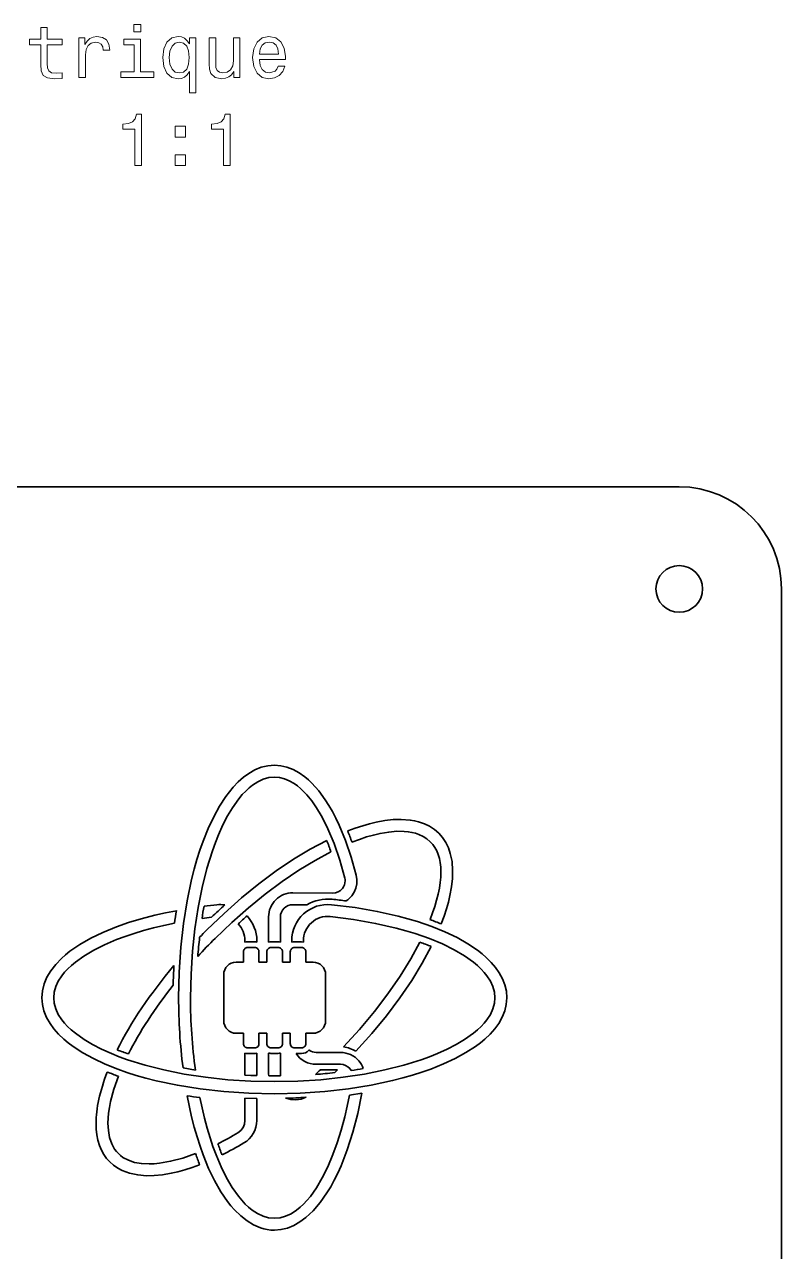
# Model space of a CAD drawing. Extents: x 342 to 941, y 168 to 756.
# Drawn here: x 853.9 to 905.8, y 403.1 to 487.2 of the extents above; entities that cross this region are included whole.
import ezdxf

# ---------------------------------------------------------------- set-up
doc = ezdxf.new("R2010")
doc.units = 0

msp = doc.modelspace()

# ---------------------------------------------------------------- linework, layer by layer
at = {"color": 7, "lineweight": 35}
for p, q in [((842.78, 455.5), (898.779, 455.5)), ((842.78, 455.5), (898.779, 455.5)), ((905.779, 448.5), (905.779, 392.5))]:
    msp.add_line(p, q, dxfattribs=at)
at = {"color": 7, "lineweight": 35, "ltscale": 0.068526}
msp.add_line((875.048, 427.66), (872.307, 427.681), dxfattribs=at)
at = {"color": 7, "lineweight": 35, "ltscale": 0.023973}
msp.add_line((872.307, 426.868), (873.265, 426.857), dxfattribs=at)
at = {"color": 7, "lineweight": 35, "ltscale": 0.016288}
msp.add_line((866.095, 425.93), (866.741, 426.013), dxfattribs=at)
at = {"color": 7, "lineweight": 35, "ltscale": 0.043251}
for p, q in [((870.65, 426.034), (870.65, 424.304)), ((871.462, 424.304), (871.462, 426.034))]:
    msp.add_line(p, q, dxfattribs=at)
at = {"color": 7, "lineweight": 35, "ltscale": 0.011985}
for p, q in [((868.93, 423.647), (868.93, 423.168)), ((869.993, 423.168), (869.993, 423.647)), ((870.535, 423.647), (870.535, 423.168)), ((871.598, 423.168), (871.598, 423.647)), ((872.14, 423.647), (872.14, 423.168)), ((873.203, 423.168), (873.203, 423.647)), ((868.93, 417.832), (868.93, 417.353)), ((869.993, 417.353), (869.993, 417.832)), ((870.535, 417.832), (870.535, 417.353)), ((871.598, 417.353), (871.598, 417.832)), ((872.14, 417.832), (872.14, 417.353)), ((873.203, 417.353), (873.203, 417.832))]:
    msp.add_line(p, q, dxfattribs=at)
at = {"color": 7, "lineweight": 35, "ltscale": 0.002345}
for p, q in [((869.034, 424.408), (869.034, 424.314)), ((869.847, 424.314), (869.847, 424.408))]:
    msp.add_line(p, q, dxfattribs=at)
at = {"color": 7, "lineweight": 35, "ltscale": 0.011986}
for p, q in [((869.201, 424.335), (869.68, 424.335)), ((869.68, 416.675), (869.201, 416.675))]:
    msp.add_line(p, q, dxfattribs=at)
at = {"color": 7, "lineweight": 35, "ltscale": 0.005994}
for p, q in [((869.461, 423.939), (869.222, 423.939)), ((871.066, 423.939), (870.827, 423.939)), ((872.671, 423.939), (872.432, 423.939)), ((869.222, 417.061), (869.461, 417.061)), ((870.827, 417.061), (871.066, 417.061)), ((872.432, 417.061), (872.671, 417.061))]:
    msp.add_line(p, q, dxfattribs=at)
at = {"color": 7, "lineweight": 35, "ltscale": 0.005992}
for p, q in [((869.701, 423.939), (869.461, 423.939)), ((871.306, 423.939), (871.066, 423.939)), ((872.911, 423.939), (872.671, 423.939)), ((869.461, 417.061), (869.701, 417.061)), ((871.066, 417.061), (871.306, 417.061)), ((872.671, 417.061), (872.911, 417.061))]:
    msp.add_line(p, q, dxfattribs=at)
at = {"color": 7, "lineweight": 35, "ltscale": 0.011984}
for p, q in [((870.816, 424.325), (871.296, 424.325)), ((872.421, 424.325), (872.901, 424.325)), ((871.296, 416.686), (870.816, 416.686))]:
    msp.add_line(p, q, dxfattribs=at)
at = {"color": 7, "lineweight": 35, "ltscale": 0.002605}
msp.add_line((872.234, 424.398), (872.234, 424.294), dxfattribs=at)
at = {"color": 7, "lineweight": 35, "ltscale": 0.003397}
msp.add_line((872.901, 424.325), (873.036, 424.314), dxfattribs=at)
at = {"color": 7, "lineweight": 35, "ltscale": 0.002084}
msp.add_line((873.036, 424.314), (873.036, 424.398), dxfattribs=at)
at = {"color": 7, "lineweight": 35, "ltscale": 0.012506}
for p, q in [((868.93, 422.939), (868.43, 422.939)), ((873.703, 422.939), (873.203, 422.939)), ((868.43, 418.061), (868.93, 418.061)), ((873.203, 418.061), (873.703, 418.061))]:
    msp.add_line(p, q, dxfattribs=at)
at = {"color": 7, "lineweight": 35, "ltscale": 0.005733}
for p, q in [((868.93, 423.168), (868.93, 422.939)), ((869.993, 422.939), (869.993, 423.168)), ((870.535, 423.168), (870.535, 422.939)), ((871.598, 422.939), (871.598, 423.168)), ((872.14, 423.168), (872.14, 422.939)), ((873.203, 422.939), (873.203, 423.168)), ((868.93, 418.061), (868.93, 417.832)), ((869.993, 417.832), (869.993, 418.061)), ((870.535, 418.061), (870.535, 417.832)), ((871.598, 417.832), (871.598, 418.061)), ((872.14, 418.061), (872.14, 417.832)), ((873.203, 417.832), (873.203, 418.061))]:
    msp.add_line(p, q, dxfattribs=at)
at = {"color": 7, "lineweight": 35, "ltscale": 0.013548}
for p, q in [((870.535, 422.939), (869.993, 422.939)), ((872.14, 422.939), (871.598, 422.939)), ((869.993, 418.061), (870.535, 418.061)), ((871.598, 418.061), (872.14, 418.061))]:
    msp.add_line(p, q, dxfattribs=at)
at = {"color": 7, "lineweight": 35, "ltscale": 0.079207}
for p, q in [((867.575, 422.084), (867.575, 418.916)), ((874.558, 418.916), (874.558, 422.084))]:
    msp.add_line(p, q, dxfattribs=at)
at = {"color": 7, "lineweight": 35, "ltscale": 0.037519}
msp.add_line((869.034, 416.696), (869.034, 415.195), dxfattribs=at)
at = {"color": 7, "lineweight": 35, "ltscale": 0.038561}
msp.add_line((869.847, 415.164), (869.847, 416.706), dxfattribs=at)
at = {"color": 7, "lineweight": 35, "ltscale": 0.035435}
for p, q in [((870.65, 416.706), (870.65, 415.289)), ((871.462, 415.289), (871.462, 416.706))]:
    msp.add_line(p, q, dxfattribs=at)
at = {"color": 7, "lineweight": 35, "ltscale": 0.00938}
msp.add_line((872.911, 416.675), (872.536, 416.675), dxfattribs=at)
at = {"color": 7, "lineweight": 35, "ltscale": 0.041689}
for p, q in [((875.579, 416.748), (873.912, 416.748)), ((873.912, 415.935), (875.579, 415.935))]:
    msp.add_line(p, q, dxfattribs=at)
at = {"color": 7, "lineweight": 35, "ltscale": 0.021417}
msp.add_line((864.792, 415.685), (865.637, 415.539), dxfattribs=at)
at = {"color": 7, "lineweight": 35, "ltscale": 0.003657}
msp.add_line((870.65, 415.289), (870.66, 415.143), dxfattribs=at)
at = {"color": 7, "lineweight": 35, "ltscale": 0.029443}
msp.add_line((875.381, 415.56), (874.203, 415.56), dxfattribs=at)
at = {"color": 7, "lineweight": 35, "ltscale": 0.00682}
msp.add_line((875.183, 415.372), (875.381, 415.56), dxfattribs=at)
at = {"color": 7, "lineweight": 35, "ltscale": 0.020323}
msp.add_line((870.66, 415.143), (871.473, 415.143), dxfattribs=at)
at = {"color": 7, "lineweight": 35, "ltscale": 0.038301}
msp.add_line((869.024, 413.622), (869.024, 412.089), dxfattribs=at)
at = {"color": 7, "lineweight": 35, "ltscale": 0.02033}
msp.add_line((869.837, 413.601), (869.024, 413.622), dxfattribs=at)
at = {"color": 7, "lineweight": 35, "ltscale": 0.03778}
msp.add_line((869.837, 412.089), (869.837, 413.601), dxfattribs=at)
at = {"color": 7, "lineweight": 35, "ltscale": 0.021674}
msp.add_line((877.049, 413.965), (876.194, 413.82), dxfattribs=at)
at = {"color": 7, "lineweight": 13}
for points in [[(855.05, 485.783), (855.05, 484.426), (855.081, 483.988), (855.222, 483.685), (855.504, 483.509), (855.983, 483.448), (856.508, 483.473), (856.508, 483.857), (856.125, 483.826), (855.776, 483.867), (855.59, 483.993), (855.509, 484.205), (855.494, 484.502), (855.494, 485.783), (856.508, 485.783), (856.508, 486.161), (855.494, 486.161), (855.494, 486.953), (855.05, 486.953), (855.05, 486.161), (854.284, 486.161), (854.284, 485.783)], [(861.899, 487.165), (861.43, 487.165), (861.43, 486.661), (861.899, 486.661)], [(857.658, 483.544), (858.101, 483.544), (858.101, 485.092), (858.147, 485.465), (858.283, 485.733), (858.505, 485.894), (858.802, 485.949), (859.024, 485.914), (859.191, 485.813), (859.292, 485.642), (859.327, 485.41), (859.776, 485.41), (859.715, 485.818), (859.549, 486.111), (859.271, 486.287), (858.893, 486.348), (858.636, 486.308), (858.414, 486.207), (858.217, 486.035), (858.061, 485.803), (858.061, 486.252), (857.658, 486.252)], [(861.884, 483.917), (861.884, 486.161), (860.744, 486.161), (860.744, 485.783), (861.44, 485.783), (861.44, 483.917), (860.532, 483.917), (860.532, 483.544), (862.802, 483.544), (862.802, 483.917)], [(865.228, 485.833), (865.071, 486.06), (864.895, 486.222), (864.688, 486.313), (864.451, 486.348), (864.022, 486.247), (863.689, 485.965), (863.472, 485.511), (863.397, 484.901), (863.472, 484.285), (863.689, 483.831), (864.022, 483.544), (864.451, 483.448), (864.688, 483.478), (864.89, 483.564), (865.066, 483.72), (865.228, 483.957), (865.228, 482.495), (865.671, 482.495), (865.671, 486.252), (865.228, 486.252)], [(863.851, 484.901), (863.896, 485.349), (864.037, 485.677), (864.249, 485.879), (864.526, 485.949), (864.819, 485.879), (865.041, 485.682), (865.172, 485.354), (865.222, 484.901), (865.172, 484.442), (865.041, 484.114), (864.819, 483.912), (864.526, 483.846), (864.249, 483.912), (864.037, 484.114), (863.896, 484.447)], [(868.687, 486.252), (868.243, 486.252), (868.243, 484.689), (868.193, 484.326), (868.047, 484.063), (867.82, 483.902), (867.522, 483.852), (867.285, 483.892), (867.134, 484.013), (867.048, 484.22), (867.028, 484.512), (867.028, 486.252), (866.584, 486.252), (866.584, 484.472), (866.599, 484.114), (866.695, 483.816), (866.988, 483.544), (867.457, 483.448), (867.709, 483.483), (867.926, 483.574), (868.112, 483.73), (868.264, 483.957), (868.264, 483.544), (868.687, 483.544)], [(870.024, 484.769), (871.799, 484.769), (871.804, 484.976), (871.723, 485.556), (871.501, 485.99), (871.148, 486.252), (870.679, 486.348), (870.22, 486.247), (869.867, 485.965), (869.64, 485.506), (869.56, 484.901), (869.635, 484.28), (869.862, 483.826), (870.21, 483.544), (870.664, 483.448), (871.057, 483.514), (871.38, 483.685), (871.617, 483.957), (871.753, 484.321), (871.315, 484.321), (871.224, 484.119), (871.093, 483.968), (870.72, 483.846), (870.432, 483.902), (870.215, 484.078), (870.074, 484.366), (870.024, 484.754)], [(870.024, 485.143), (870.079, 485.491), (870.215, 485.748), (870.422, 485.904), (870.694, 485.96), (870.962, 485.904), (871.168, 485.748), (871.295, 485.491), (871.34, 485.143)], [(861.48, 477.497), (861.939, 477.497), (861.939, 481.022), (861.596, 481.022), (861.506, 480.715), (861.324, 480.508), (861.047, 480.387), (860.663, 480.346), (860.663, 479.988), (861.48, 479.988)], [(867.552, 477.497), (868.011, 477.497), (868.011, 481.022), (867.668, 481.022), (867.578, 480.715), (867.396, 480.508), (867.119, 480.387), (866.735, 480.346), (866.735, 479.988), (867.552, 479.988)], [(864.259, 479.454), (864.955, 479.454), (864.955, 480.205), (864.259, 480.205)], [(864.259, 477.497), (864.955, 477.497), (864.955, 478.248), (864.259, 478.248)]]:
    msp.add_lwpolyline(points, close=True, dxfattribs=at)
at = {"color": 7, "lineweight": 35}
for points in [[(871.056, 436.425), (870.6, 436.389), (870.154, 436.282), (869.718, 436.107), (869.292, 435.865), (868.924, 435.597), (868.566, 435.279), (868.218, 434.914), (867.965, 434.61), (867.719, 434.281), (867.292, 433.627), (866.89, 432.897), (866.513, 432.094), (866.163, 431.224), (865.947, 430.611), (865.744, 429.97), (865.552, 429.297), (865.375, 428.598), (865.066, 427.136), (864.82, 425.586), (864.639, 423.957), (864.528, 422.259), (864.49, 420.5)], [(876.653, 428.89), (876.307, 430.129), (875.919, 431.27), (875.492, 432.308), (875.26, 432.798), (875.019, 433.26), (874.781, 433.674), (874.535, 434.06), (874.087, 434.672), (873.62, 435.197), (873.379, 435.426), (873.135, 435.632), (872.735, 435.914), (872.327, 436.135), (871.91, 436.295), (871.486, 436.392), (871.056, 436.425)], [(865.303, 420.5), (865.338, 422.12), (865.439, 423.695), (865.602, 425.217), (865.825, 426.675), (866.102, 428.059), (866.431, 429.358), (866.806, 430.564), (867.011, 431.128), (867.226, 431.665), (867.528, 432.336), (867.846, 432.954), (868.18, 433.514), (868.616, 434.131), (868.847, 434.408), (869.082, 434.658), (869.313, 434.872), (869.548, 435.061), (869.914, 435.298), (870.288, 435.471), (870.669, 435.576), (871.056, 435.612)], [(871.056, 435.612), (871.397, 435.583), (871.735, 435.499), (872.071, 435.36), (872.403, 435.169), (872.621, 435.012), (872.837, 434.832), (873.261, 434.407), (873.604, 433.986), (873.937, 433.508), (874.259, 432.974), (874.491, 432.537), (874.716, 432.071), (875.14, 431.052), (875.526, 429.924), (875.871, 428.692)], [(882.312, 431.766), (882.013, 432.026), (881.682, 432.243), (881.319, 432.418), (880.926, 432.552), (880.648, 432.619), (880.357, 432.668), (879.741, 432.712), (879.194, 432.696), (878.618, 432.632), (878.016, 432.522), (877.564, 432.414), (877.1, 432.282), (876.591, 432.116), (876.069, 431.922)], [(874.631, 431.276), (873.506, 430.677), (872.354, 429.98), (871.18, 429.188), (869.992, 428.305), (868.797, 427.334), (867.604, 426.277), (866.418, 425.138)], [(876.361, 431.151), (876.871, 431.343), (877.366, 431.508), (877.837, 431.642), (878.292, 431.749), (878.877, 431.849), (879.428, 431.898), (879.943, 431.893), (880.215, 431.867), (880.474, 431.823), (880.72, 431.762), (880.951, 431.683), (881.238, 431.549), (881.497, 431.382), (881.728, 431.182)], [(882.478, 425.555), (882.671, 426.078), (882.837, 426.589), (882.966, 427.047), (883.072, 427.492), (883.181, 428.091), (883.243, 428.664), (883.259, 429.208), (883.214, 429.82), (883.165, 430.109), (883.098, 430.385), (882.964, 430.776), (882.789, 431.138), (882.572, 431.468), (882.312, 431.766)], [(866.991, 424.565), (868.123, 425.651), (869.27, 426.664), (870.424, 427.6), (871.575, 428.455), (872.714, 429.225), (873.833, 429.906), (874.922, 430.495)], [(876.35, 427.483), (876.514, 427.738), (876.628, 428.012), (876.69, 428.3), (876.699, 428.594), (876.653, 428.89)], [(864.344, 426.461), (863.591, 426.312), (862.863, 426.147), (861.935, 425.906), (861.056, 425.64), (860.229, 425.351), (859.308, 424.976), (858.469, 424.57), (857.714, 424.137), (857.048, 423.678), (856.75, 423.44), (856.475, 423.195), (856.07, 422.776), (855.734, 422.342), (855.469, 421.896), (855.277, 421.438), (855.16, 420.968), (855.121, 420.49)], [(886.97, 420.5), (886.937, 420.94), (886.839, 421.372), (886.677, 421.794), (886.452, 422.208), (886.203, 422.566), (885.906, 422.915), (885.564, 423.255), (885.279, 423.503), (884.969, 423.746), (884.307, 424.193), (883.561, 424.615), (882.733, 425.01), (881.828, 425.376), (880.848, 425.712), (880.2, 425.906), (879.524, 426.086), (878.096, 426.406), (876.57, 426.668), (874.954, 426.868)], [(855.934, 420.5), (855.969, 420.883), (856.075, 421.261), (856.248, 421.634), (856.486, 422.001), (856.677, 422.238), (856.894, 422.47), (857.145, 422.707), (857.423, 422.938), (858.005, 423.353), (858.671, 423.749), (859.417, 424.124), (860.239, 424.475), (860.827, 424.696), (861.446, 424.905), (862.094, 425.101), (862.769, 425.283), (863.471, 425.452), (864.198, 425.607)], [(874.87, 426.055), (876.465, 425.854), (877.975, 425.589), (879.391, 425.265), (880.06, 425.082), (880.701, 424.886), (881.666, 424.547), (882.553, 424.179), (883.354, 423.785), (884.066, 423.366), (884.683, 422.927), (884.959, 422.695), (885.209, 422.459), (885.423, 422.229), (885.611, 421.994), (885.847, 421.629), (886.018, 421.258), (886.122, 420.881), (886.157, 420.5)], [(881.019, 424.304), (880.389, 423.15), (879.656, 421.965), (878.826, 420.761), (877.901, 419.545), (876.887, 418.33), (875.788, 417.123)], [(876.632, 416.831), (877.724, 418.049), (878.727, 419.267), (879.637, 420.479), (880.453, 421.677), (881.172, 422.854), (881.791, 424.002)], [(855.121, 420.49), (855.157, 420.034), (855.264, 419.588), (855.439, 419.151), (855.68, 418.726), (855.949, 418.358), (856.266, 418), (856.631, 417.652), (856.935, 417.399), (857.265, 417.152), (857.919, 416.726), (858.649, 416.324), (859.451, 415.947), (860.321, 415.597), (860.935, 415.381), (861.575, 415.177), (862.248, 414.986), (862.947, 414.808), (864.41, 414.5), (865.96, 414.253), (867.588, 414.073), (869.287, 413.962), (871.046, 413.924)], [(871.046, 414.747), (869.426, 414.782), (867.85, 414.883), (866.328, 415.046), (864.871, 415.269), (863.487, 415.546), (862.187, 415.875), (860.982, 416.251), (860.418, 416.455), (859.881, 416.67), (859.21, 416.972), (858.592, 417.29), (858.031, 417.624), (857.415, 418.06), (857.138, 418.291), (856.888, 418.526), (856.673, 418.757), (856.484, 418.992), (856.247, 419.358), (856.075, 419.732), (855.969, 420.113), (855.934, 420.5)], [(886.157, 420.5), (886.122, 420.113), (886.016, 419.732), (885.844, 419.358), (885.607, 418.992), (885.418, 418.757), (885.203, 418.526), (884.953, 418.291), (884.677, 418.06), (884.06, 417.624), (883.499, 417.29), (882.882, 416.972), (882.21, 416.67), (881.673, 416.455), (881.109, 416.251), (879.904, 415.875), (878.604, 415.546), (877.221, 415.269), (875.763, 415.046), (874.241, 414.883), (872.665, 414.782), (871.046, 414.747)], [(871.046, 413.924), (872.805, 413.965), (874.503, 414.08), (876.131, 414.263), (877.681, 414.511), (879.144, 414.82), (879.844, 414.999), (880.519, 415.191), (881.158, 415.394), (881.77, 415.61), (882.64, 415.96), (883.442, 416.336), (884.172, 416.739), (884.826, 417.165), (885.156, 417.411), (885.46, 417.664), (885.825, 418.011), (886.142, 418.369), (886.411, 418.737), (886.652, 419.162), (886.828, 419.598), (886.934, 420.044), (886.97, 420.5)], [(873.422, 416.904), (873.411, 416.901), (873.404, 416.895), (873.391, 416.873)], [(860.363, 409.818), (860.228, 409.967), (860.107, 410.131), (859.908, 410.499), (859.766, 410.921), (859.68, 411.392), (859.652, 411.911), (859.662, 412.244), (859.693, 412.593), (859.749, 412.987), (859.83, 413.398), (860.052, 414.233), (860.363, 415.122)], [(869.034, 415.195), (869.441, 415.176), (869.847, 415.164)], [(865.074, 413.778), (865.382, 412.328), (865.56, 411.633), (865.752, 410.964), (865.954, 410.331), (866.17, 409.725), (866.543, 408.808), (866.946, 407.968), (867.378, 407.21), (867.837, 406.538), (868.076, 406.236), (868.321, 405.957), (868.741, 405.546), (869.177, 405.203), (869.626, 404.932), (870.088, 404.736), (870.323, 404.666), (870.562, 404.616), (870.802, 404.585), (871.046, 404.575)], [(871.046, 405.388), (870.654, 405.425), (870.269, 405.532), (869.891, 405.708), (869.521, 405.95), (869.282, 406.145), (869.048, 406.366), (868.812, 406.619), (868.582, 406.899), (868.168, 407.486), (867.775, 408.157), (867.403, 408.906), (867.056, 409.729), (866.842, 410.306), (866.639, 410.91), (866.442, 411.566), (866.258, 412.249), (865.939, 413.663)], [(871.046, 404.575), (871.496, 404.612), (871.939, 404.719), (872.373, 404.893), (872.797, 405.134), (873.211, 405.439), (873.464, 405.661), (873.711, 405.908), (874.191, 406.471), (874.649, 407.125), (874.904, 407.545), (875.15, 407.995), (875.388, 408.476), (875.617, 408.986), (876.043, 410.081), (876.426, 411.28), (876.762, 412.577), (877.049, 413.965)], [(876.194, 413.82), (876.039, 413.07), (875.87, 412.348), (875.623, 411.429), (875.352, 410.564), (875.06, 409.755), (874.706, 408.917), (874.329, 408.157), (873.93, 407.481), (873.512, 406.891), (873.281, 406.613), (873.046, 406.362), (872.808, 406.139), (872.566, 405.944), (872.195, 405.704), (871.817, 405.53), (871.434, 405.424), (871.046, 405.388)], [(871.806, 413.611), (872.164, 413.515), (872.527, 413.494), (872.884, 413.547), (873.224, 413.674)], [(869.024, 412.089), (868.996, 411.837), (868.903, 411.605), (868.753, 411.404), (868.555, 411.245)], [(865.647, 409.818), (864.768, 409.512), (863.941, 409.291), (863.17, 409.157), (862.808, 409.123), (862.462, 409.11), (861.944, 409.136), (861.472, 409.219), (861.05, 409.36), (860.679, 409.559), (860.514, 409.681), (860.363, 409.818)], [(859.779, 409.244), (860.036, 409.02), (860.318, 408.826), (860.625, 408.664), (860.871, 408.561), (861.129, 408.476), (861.684, 408.357), (862.287, 408.306), (862.824, 408.315), (863.392, 408.371), (863.987, 408.473), (864.445, 408.579), (864.917, 408.709), (865.416, 408.87), (865.928, 409.057)]]:
    msp.add_lwpolyline(points, dxfattribs=at)
msp.add_circle((898.779, 448.5), 1.6, dxfattribs=at)
for centre, radius, start, end in [((898.779, 448.5), 7, 0, 90), ((862.173, 426.192), 13.456, 18.64841, 22.20165), ((863.839, 426.858), 13.237, 18.9243, 22.49409), ((875.275, 428.533), 0.617, 356.34981, 14.90959), ((875.059, 428.49), 0.829, 269.18229, 322.26304), ((875.026, 428.511), 0.867, 322.55868, 358.87777), ((872.298, 426.027), 1.649, 134.62288, 179.75815), ((872.297, 426.042), 1.639, 89.65509, 134.94285), ((874.722, 424.406), 2.852, 84.28526, 120.71444), ((871.981, 397.68), 29.718, 82.27606, 84.15788), ((875.255, 428.268), 1.348, 302.29608, 324.37164), ((884.185, 422.618), 20.209, 169.03573, 171.49388), ((885.166, 423.276), 19.254, 169.56512, 172.07895), ((869.283, 404.509), 22.463, 95.5341, 97.80938), ((911.047, 378.842), 64.715, 132.10183, 133.20544), ((867.331, 423.749), 3.126, 83.99241, 93.94125), ((872.274, 426.044), 0.811, 133.86317, 180.67449), ((872.293, 426.042), 0.825, 89.05895, 134.71346), ((874.703, 424.413), 2.469, 132.15994, 180.35075), ((874.702, 424.42), 2.461, 84.11701, 132.23648), ((867.355, 424.4), 1.679, 0.28072, 43.41574), ((878.843, 414.709), 14.935, 130.3164, 133.43132), ((867.366, 424.404), 2.481, 0.10625, 43.02777), ((874.711, 424.394), 1.675, 132.06176, 179.86392), ((874.684, 424.449), 1.616, 83.37498, 132.65472), ((876.33, 410.423), 16.333, 67.88707, 70.77997), ((892.855, 421.425), 27.118, 173.19667, 176.00597), ((882.522, 408.619), 22.259, 134.24485, 138.68625), ((881.337, 410.019), 21.24, 134.61971, 136.50845), ((869.214, 423.655), 0.284, 88.47117, 181.52832), ((869.217, 423.545), 0.791, 91.2055, 103.40161), ((869.651, 423.442), 0.894, 77.31269, 88.10066), ((869.709, 423.655), 0.284, 358.4712, 91.52979), ((870.819, 423.655), 0.284, 88.47117, 181.52832), ((870.833, 423.535), 0.79, 91.20021, 103.41113), ((871.266, 423.432), 0.894, 77.31269, 88.10066), ((871.314, 423.655), 0.284, 358.4712, 91.52979), ((872.424, 423.655), 0.284, 88.47117, 181.52832), ((872.424, 423.734), 0.59, 90.2247, 108.75975), ((872.919, 423.655), 0.284, 358.4712, 91.52979), ((875.256, 408.482), 16.839, 67.16771, 69.98637), ((868.434, 422.08), 0.859, 90.2782, 179.72181), ((873.699, 422.08), 0.859, 0.27819, 89.7218), ((917.931, 419.914), 53.836, 177.03507, 178.46701), ((901.687, 420.407), 37.196, 179.85633, 187.293), ((901.233, 420.413), 35.929, 179.86156, 187.79678), ((868.434, 418.92), 0.859, 180.27819, 269.7218), ((873.699, 418.92), 0.859, 270.2782, 359.72181), ((881.468, 473.851), 60.741, 249.58395, 250.35835), ((869.214, 417.345), 0.284, 178.4712, 271.52979), ((869.709, 417.345), 0.284, 268.47117, 1.52831), ((870.819, 417.345), 0.284, 178.4712, 271.52979), ((871.314, 417.345), 0.284, 268.47117, 1.52831), ((872.424, 417.345), 0.284, 178.4712, 271.52979), ((872.898, 417.391), 0.331, 272.27871, 311.92978), ((872.912, 417.347), 0.291, 315.62196, 0.9995), ((873.916, 417.604), 0.856, 234.76574, 269.72285), ((875.538, 415.044), 2.095, 58.54196, 83.16444), ((869.23, 417.568), 0.894, 257.31269, 268.10065), ((869.679, 417.146), 0.471, 270.19872, 290.96963), ((870.846, 417.579), 0.894, 257.31269, 268.10065), ((871.279, 417.475), 0.79, 271.20021, 283.41114), ((873.906, 417.575), 1.639, 213.2939, 270.20424), ((872.908, 417.363), 0.688, 270.28465, 314.58255), ((875.581, 415.1), 1.648, 40.72354, 90.05502), ((875.707, 415.183), 1.498, 17.91038, 41.45813), ((880.404, 470.434), 58.831, 249.29282, 250.08283), ((872.08, 415.256), 0.618, 176.94061, 190.53824), ((880.487, 408.51), 9.443, 131.70687, 134.48071), ((872.109, 440.706), 25.52, 273.95563, 276.91755), ((875.573, 415.087), 0.849, 40.94222, 89.59151), ((875.836, 415.282), 0.524, 25.51907, 43.61318), ((873.637, 434.389), 19.069, 278.05243, 280.55972), ((868.316, 434.827), 21.297, 261.24287, 263.59055), ((871.126, 445.132), 31.528, 271.23634, 273.81487), ((868.044, 412.087), 1.793, 300.78305, 0.06672), ((857.111, 430.631), 22.512, 296.56458, 300.55369), ((894.821, 420.267), 29.319, 199.47015, 201.05543), ((857.948, 429.078), 21.556, 296.18575, 300.72349), ((920.976, 429.865), 58.849, 199.91737, 200.70716)]:
    msp.add_arc(centre, radius, start, end, dxfattribs=at)
for centre, major_axis, ratio, start_param, end_param in [((870.583, 419.471), (-11.14, -11.717), 0.351029, 2.787966, 3.140256), ((874.043, 422.397), (-7.645, -8.794), 0.39989, 2.284958, 2.710499), ((872.876, 420.388), (13.12, 12.154), 0.442034, 1.843581, 2.276102), ((875.214, 421.201), (14.739, 12.53), 0.418763, 2.017465, 2.360802), ((869.425, 419.8), (-9.701, -10.372), 0.41041, 5.485728, 5.869656), ((894.654, 438.934), (35.043, 29.506), 0.251911, 2.932588, 3.163203)]:
    msp.add_ellipse(centre, major_axis=major_axis, ratio=ratio, start_param=start_param, end_param=end_param, dxfattribs=at)

doc.saveas('drawing.dxf')
